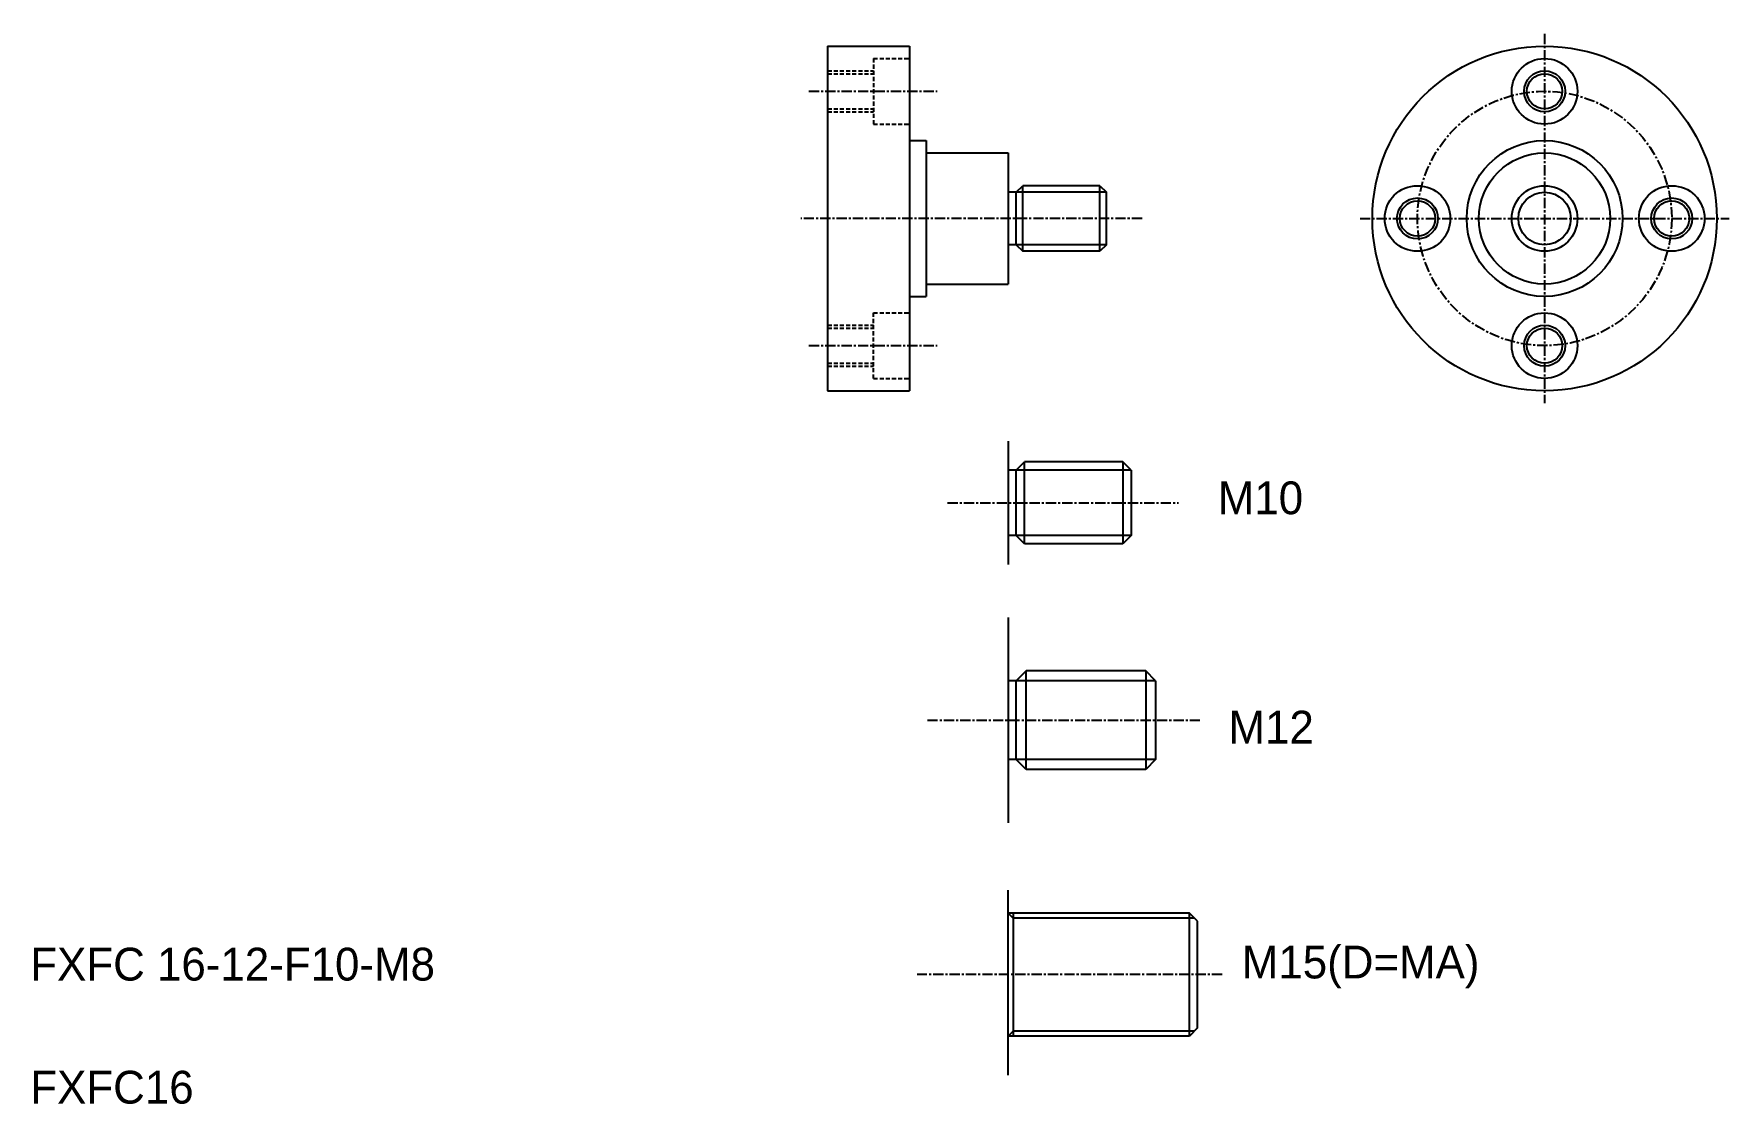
# Model space of a CAD drawing. Extents: x 10 to 217, y 10 to 140.
import ezdxf

# ---------------------------------------------------------------- set-up
doc = ezdxf.new("R2010")
doc.units = 0
doc.linetypes.add('CENTER', pattern=[2, 1.25, -0.25, 0.25, -0.25])
doc.linetypes.add('DASHED', pattern=[0.75, 0.5, -0.25])
doc.layers.get('0').update_dxf_attribs({"linetype": 'CONTINUOUS'})
doc.layers.add('CENTER', color=1, linetype='CENTER')

msp = doc.modelspace()

# ---------------------------------------------------------------- linework, layer by layer
at = {"color": 7, "linetype": 'CONTINUOUS'}
for p, q in [((107.22, 138.89), (107.22, 96.89)), ((107.22, 138.89), (117.22, 138.89)), ((117.22, 138.89), (117.22, 96.89)), ((117.22, 127.39), (117.22, 127.39)), ((117.22, 127.39), (119.22, 127.39)), ((119.22, 127.39), (119.22, 108.39)), ((119.42, 125.89), (129.22, 125.89)), ((129.22, 125.89), (129.22, 109.89)), ((130.22, 121.09), (129.22, 121.09)), ((130.22, 121.09), (131.02, 121.89)), ((130.22, 114.69), (130.22, 121.09)), ((131.02, 113.89), (131.02, 121.89)), ((140.42, 121.89), (131.02, 121.89)), ((140.42, 113.89), (140.42, 121.89)), ((140.42, 121.89), (141.22, 121.09)), ((141.22, 114.69), (141.22, 121.09)), ((117.22, 117.89), (117.22, 117.89)), ((130.22, 114.69), (129.22, 114.69)), ((130.22, 114.69), (131.02, 113.89)), ((140.42, 113.89), (131.02, 113.89)), ((141.22, 114.69), (140.42, 113.89)), ((119.42, 109.89), (129.22, 109.89)), ((117.22, 108.39), (119.22, 108.39)), ((117.22, 108.39), (117.22, 108.39)), ((107.22, 96.89), (117.22, 96.89)), ((129.22, 90.73), (129.22, 75.73)), ((130.22, 87.23), (129.22, 87.23)), ((130.22, 87.23), (131.22, 88.23)), ((130.22, 79.23), (130.22, 87.23)), ((131.22, 78.23), (131.22, 88.23)), ((143.22, 88.23), (131.22, 88.23)), ((143.22, 88.23), (143.22, 78.23)), ((144.22, 87.23), (143.22, 88.23)), ((144.22, 87.23), (144.22, 79.23)), ((130.22, 79.23), (129.22, 79.23)), ((131.22, 78.23), (130.22, 79.23)), ((144.22, 79.23), (143.22, 78.23)), ((143.22, 78.23), (131.22, 78.23)), ((129.22, 69.24), (129.22, 44.24)), ((131.42, 62.74), (130.22, 61.54)), ((131.42, 50.74), (131.42, 62.74)), ((146.02, 62.74), (131.42, 62.74)), ((146.02, 62.74), (146.02, 50.74)), ((147.22, 61.54), (146.02, 62.74)), ((130.22, 61.54), (129.22, 61.54)), ((130.22, 51.94), (130.22, 61.54)), ((147.22, 61.54), (147.22, 51.94)), ((130.22, 51.94), (129.22, 51.94)), ((131.42, 50.74), (130.22, 51.94)), ((147.22, 51.94), (146.02, 50.74)), ((146.02, 50.74), (131.42, 50.74)), ((129.22, 13.48), (129.22, 36.03)), ((151.34, 33.23), (129.22, 33.23)), ((129.84, 33.23), (129.84, 18.23)), ((151.34, 18.23), (151.34, 33.23)), ((152.34, 32.23), (151.34, 33.23)), ((152.34, 19.23), (152.34, 32.23)), ((152.34, 19.23), (151.34, 18.23)), ((151.34, 18.23), (129.22, 18.23))]:
    msp.add_line(p, q, dxfattribs=at)
at = {"color": 3, "linetype": 'DASHED'}
for p, q in [((112.82, 137.39), (112.82, 129.39)), ((112.82, 137.39), (117.22, 137.39)), ((107.22, 135.89), (112.82, 135.89)), ((107.22, 135.54), (112.82, 135.54)), ((107.22, 131.24), (112.82, 131.24)), ((107.22, 130.89), (112.82, 130.89)), ((112.82, 129.39), (117.22, 129.39)), ((112.82, 98.39), (112.82, 106.39)), ((112.82, 106.39), (117.22, 106.39)), ((107.22, 104.89), (112.82, 104.89)), ((107.22, 104.54), (112.82, 104.54)), ((107.22, 100.24), (112.82, 100.24)), ((107.22, 99.89), (112.82, 99.89)), ((112.82, 98.39), (117.22, 98.39))]:
    msp.add_line(p, q, dxfattribs=at)
at = {"color": 3, "linetype": 'CONTINUOUS'}
for p, q in [((141.22, 121.09), (130.22, 121.09)), ((141.22, 114.69), (130.22, 114.69)), ((144.22, 87.23), (130.22, 87.23)), ((144.22, 79.23), (130.22, 79.23)), ((147.22, 61.54), (130.22, 61.54)), ((147.22, 51.94), (130.22, 51.94)), ((129.84, 32.62), (129.22, 33.23)), ((151.95, 32.62), (129.84, 32.62)), ((129.84, 18.84), (129.22, 18.23)), ((151.95, 18.84), (129.84, 18.84))]:
    msp.add_line(p, q, dxfattribs=at)
at = {"color": 7, "linetype": 'CONTINUOUS'}
for centre, radius in [((194.65, 117.89), 21), ((194.65, 133.39), 4), ((194.65, 133.39), 2.15), ((194.65, 117.89), 9.5), ((194.65, 117.89), 8), ((179.15, 117.89), 4), ((179.15, 117.89), 2.15), ((194.65, 117.89), 4), ((210.15, 117.89), 4), ((210.15, 117.89), 2.15), ((194.65, 102.39), 4), ((194.65, 102.39), 2.15)]:
    msp.add_circle(centre, radius, dxfattribs=at)
at = {"color": 3, "linetype": 'CONTINUOUS'}
for centre, radius in [((194.65, 133.39), 2.5), ((179.15, 117.89), 2.5), ((194.65, 117.89), 3.2), ((210.15, 117.89), 2.5), ((194.65, 102.39), 2.5)]:
    msp.add_circle(centre, radius, dxfattribs=at)
at = {"color": 7, "linetype": 'CONTINUOUS'}
for centre, start, end in [((119.42, 126.09), 180, 270), ((119.42, 109.69), 90, 180)]:
    msp.add_arc(centre, 0.2, start, end, dxfattribs=at)
at = {"layer": 'CENTER', "color": 1, "linetype": 'CENTER'}
for p, q in [((194.65, 140.39), (194.65, 95.39)), ((104.93, 133.39), (120.59, 133.39)), ((145.56, 117.89), (103.96, 117.89)), ((172.15, 117.89), (217.15, 117.89)), ((104.93, 102.39), (120.59, 102.39)), ((121.84, 83.23), (150.02, 83.23)), ((119.39, 56.74), (152.59, 56.74)), ((155.34, 25.73), (118.15, 25.73))]:
    msp.add_line(p, q, dxfattribs=at)
msp.add_circle((194.65, 117.89), 15.5, dxfattribs=at)

# ---------------------------------------------------------------- texts
at = {"color": 7, "linetype": 'CONTINUOUS'}
for s, p in [('M10', (154.8, 81.84)), ('M12', (156.11, 53.89)), ('FXFC 16-12-F10-M8', (10, 25)), ('M15(D=MA)', (157.73, 25.26)), ('FXFC16', (10, 10))]:
    msp.add_text(s, height=4, dxfattribs=at).set_placement(p)

doc.saveas('drawing.dxf')
